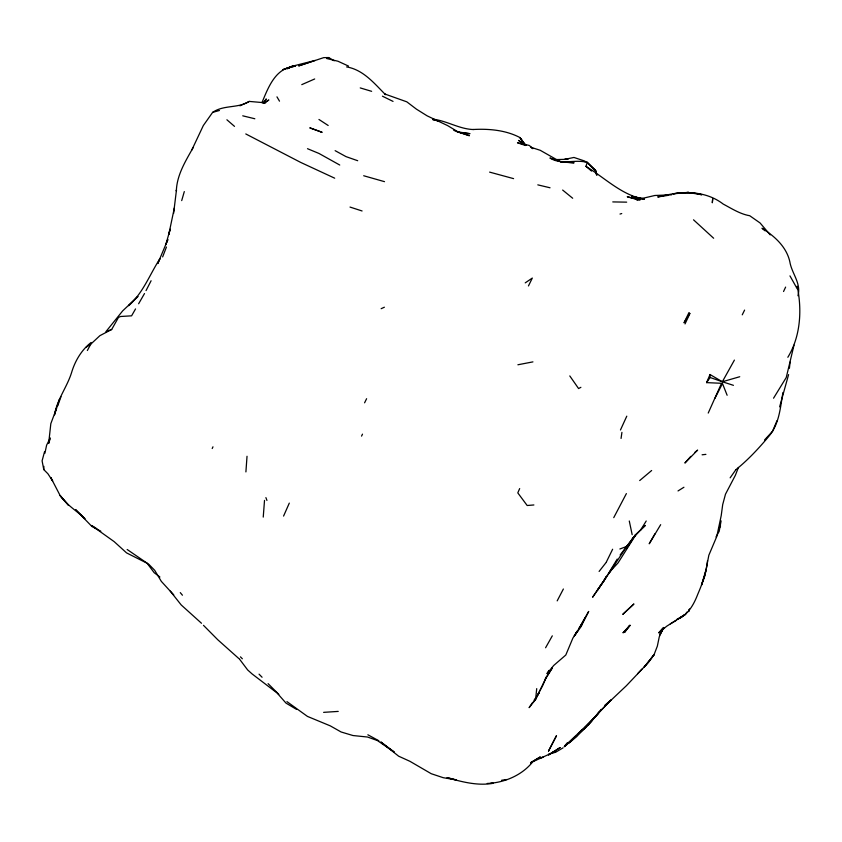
<?xml version="1.0" encoding="UTF-8"?>
<svg xmlns="http://www.w3.org/2000/svg" width="842" height="842" viewBox="0 0 842 842"><rect width="100%" height="100%" fill="white"/><g stroke="black" fill="none" stroke-linecap="round" stroke-linejoin="round"><path stroke-width="1.26" d="M797.953 295.742C801.437 283.144 791.68 273.482 789.828 261.725C786.47 246.706 774.493 236.149 762.021 228.214L764.957 230.771M100.819 531.207L91.883 526.45L75.633 509.684L84.958 518.693C76.696 510.778 66.655 505.074 60.108 495.517L68.57 505.326L60.108 495.517L50.804 477.561L52.646 481.014L47.952 473.814L43.773 469.583L43.879 466.352M245.906 471.92L247.022 456.269M263.241 517.104L264.514 500.39M532.691 702.312L529.113 707.659L535.596 699.47L536.722 688.619M789.407 368.312L790.07 362.102M716.016 536.901L719.173 531.344L721.12 520.872M173.589 213.479L176.473 189.966L176.346 191.102C176.778 175.125 185.556 161.096 193.165 147.56M621.059 438.44L621.922 432.367M707.512 560.698C706.459 572.423 702.354 583.559 697.755 594.294C693.724 604.777 687.798 615.439 676.705 619.586L685.567 614.218L686.819 612.145M174.347 207.953L168.768 234.486L170.2 229.182L165.8 244.601L167.874 239.56L157.78 263.557L160.054 258.505C149.792 274.313 143.129 293.069 128.584 305.678L137.751 296.605M782.944 392.488C780.271 407.76 779.376 423.852 768.851 436.324C758.863 448.26 748.212 459.732 736.087 469.541M44.9 453.259L46.615 445.165L50.267 437.935M794.006 345.146L786.26 377.49L773.545 398.203M779.629 406.854L788.596 374.595M44.531 451.765L42.1 460.827L43.773 469.583M181.704 200.606L184.303 191.587M705.659 570.96L701.491 585.127L704.88 575.707L708.838 555.246L716.805 536.417L721.226 515.536L722.699 504.6L725.478 494.212L735.371 475.288L738.423 467.436M59.424 399.255L54.498 414.885C57.035 399.55 66.886 387.352 71.475 372.911C74.917 361.165 81.348 350.125 91.073 342.494M50.078 439.082L48.657 443.45L50.825 423.652L56.53 408.423M689.451 609.113L688.588 611.587L689.388 609.324M591.558 171.094L585.937 166.337L587.306 162.422C574.949 158.938 561.509 165.432 549.931 158.012L561.372 161.864L574.097 162.811L560.867 162.022L540.217 150.286L530.902 147.297L532.807 148.687M57.719 405.833L60.971 396.719M162.632 256.926L166.442 247.022M733.435 385.331L722.341 381.752L710.017 374.522L706.585 382.626L721.52 383.299L708.227 413.064M776.966 420.726L772.556 431.272L764.557 439.966M261.967 102.629C267.861 88.494 274.734 69.612 291.953 66.676L283.017 69.602L291.953 66.676M191.755 150.118L203.322 125.553L212.647 112.365C223.793 104.597 238.118 108.586 249.285 101.419L265.64 102.84M519.672 488.581L517.798 492.875L527.166 505.505L533.891 504.958M283.575 516.072L289.301 503.106M685.03 323.928L689.893 313.571L688.966 312.614L684.02 322.77L689.756 313.424M212.205 448.523L212.973 446.807M620.459 429.988L626.785 416.169M783.555 291.5L785.618 287.101M580.548 625.711L588.695 611.429L580.706 627.174L574.37 635.815L577.665 630.416M361.544 436.114L362.502 434.146M626.385 493.591L613.744 517.651M364.586 402.813L366.607 398.698M528.45 285.943L532.323 278.06L525.24 282.859M606.282 562.151L612.629 549.237M742.255 314.824L744.591 310.088M146.045 290.595L151.097 280.754M714.869 398.434L722.489 383.542L727.13 395.266M557.183 600.872L563.382 589M535.596 699.47L546.616 676.568L542.522 685.904L534.07 701.491L539.143 692.671L536.996 695.881M87.358 350.504L90.715 344.22L99.872 335.684L111.681 329.475L118.448 317.466L120.49 316.497L131.594 315.834L135.53 308.93M787.838 357.292C800.658 336.326 802.121 309.856 797.185 286.206M552.31 635.836L545.584 647.761M663.286 628.206L659.275 636.805L657.339 646.161L654.013 654.781L648.572 662.307L626.416 685.693L607.366 703.691L609.187 701.828L597.715 713.806M663.685 627.448L659.528 635.068L663.822 627.869M585.295 617.586L582.264 622.859M710.017 374.522L710.111 377.5L722.341 381.752L734.403 360.092M602.062 583.517L592.6 597.231L612.787 567.676M654.992 533.733L649.214 543.795L660.675 524.671M138.625 303.762L144.508 293.542M617.218 559.067L602.988 582.527M578.98 628.258L580.948 625.027M576.865 631.753L574.37 635.815L578.265 630.016L572.897 638.068L565.792 655.034L553.794 665.401L546.963 673.642L548.942 670.442M718.752 528.913L720.542 525.997M640.604 530.081L645.298 525.44L635.51 534.723L626.901 547.868L632.563 538.459L640.583 530.113L646.214 520.998M602.883 581.885L597.399 590.316L602.114 583.517M604.251 579.78L606.303 576.612L602.788 582.727M534.133 700.165L535.565 698.029M614.639 564.982L608.934 573.286L627.5 545.3L625.396 548.089L635.51 534.723M706.585 382.626L710.111 377.5M629.574 625.353L624.511 632.458L630.069 625.332L623.112 632.71L630.069 625.332M730.14 477.835L735.761 469.847M263.504 102.871L266.304 98.956L263.209 102.998M586.811 162.159L595.715 170.61L596.925 175.252L595.599 173.084M578.822 628.753L582.348 623.964L580.601 625.89M620.133 554.994L624.69 549.026M599.104 571.434L605.945 562.709M625.49 548.016L635.784 534.859L618.06 562.888L610.387 571.181M601.199 709.385L588.832 724.509L584.369 728.267M662.738 628.111L658.676 632.858L666.675 626.248L685.567 614.218L679.915 618.133M580.759 730.867L582.653 729.214L564.424 746.296L567.424 742.854M690.756 456.385L684.883 463.037L697.629 450.102L695.018 452.165M564.424 746.296L567.676 742.697M588.442 724.078L578.233 734.224M592.726 719.405L599.346 712.037L597.715 713.774M576.591 735.961L564.361 746.77M637.626 673.674L641.878 669.148M137.877 296.552L122.69 310.856L105.881 331.706L111.681 329.475M532.712 761.873C521.893 775.44 504.126 782.818 487.223 783.47M571.992 740.139L569.224 742.907L576.77 736.497L586.148 726.467L584.369 728.119M578.443 733.687L591.758 720.857L597.862 713.795L585.074 727.477M583.527 729.004L591.758 720.857L579.875 732.624M583.485 728.877L611.05 699.944L604.861 705.27M580.843 731.687L585.295 727.667L581.527 730.877M639.688 480.561L651.645 470.51M264.756 102.924L268.84 99.987L263.199 103.303M86.21 347.178L90.715 344.22M678.021 490.939L683.925 487.255M530.565 762.757L540.132 757.011L530.565 762.757L555.846 751.211M563.109 747.812L555.709 752.211L548.479 754.285M670.348 623.859L676.326 620.365M580.885 387.32L578.58 388.551L569.792 375.932M239.917 105.829L249.285 101.419M381.142 308.688L384.384 307.214M334.263 60.803L328.685 57.551L326.559 58.487L337.958 61.234L348.504 66.065M301.773 84.642L314.687 78.969M619.87 548.995L625.701 546.826M551.836 752.706L555.246 751.496M620.007 214.057L621.733 213.542M722.341 381.752L739.739 376.732M212.647 112.365L219.425 110.491M289.606 68.076L287.206 68.707L291.869 66.329L315.129 60.445L298.678 65.908L323.738 57.635L328.685 57.551M504.526 779.966L506.347 779.524L501.537 780.292M517.893 364.775L532.933 361.881M541.017 757.684L543.258 757.305L540.701 757.674M293.353 66.465L289.858 67.013L293.626 66.602M667.811 195.418L657.728 196.965C672.021 193.723 687.325 190.082 701.67 194.965M556.246 159.58L567.466 159.296M702.091 454.796L705.901 454.375M295.521 65.939L291.869 66.329L295.479 66.023M473.036 129.51C488.865 128.615 505.884 130.11 519.998 137.593L525.366 145.519M677.757 193.397L688.788 192.365L673.095 193.849C690.335 190.85 709.069 193.134 723.225 204.08C731.677 208.574 740.202 214.11 749.738 215.731L760.084 222.972L770.23 234.897M323.623 712.353L338.221 711.406M671.59 194.828L654.844 195.481L636.594 199.764L640.225 199.828L627.237 196.754L638.068 199.828M567.971 159.391L564.582 159.391L573.949 157.454L584.916 161.106L585.106 161.885M612.766 201.912L626.669 202.154M490.77 783.228L493.233 783.292C477.625 786.06 462.037 781.871 447.049 777.703M643.93 198.68L631.637 196.418M687.051 192.492L701.365 194.481M473.288 129.531C459.206 129.036 447.028 120.859 433.209 119.227M644.046 199.249C621.628 195.049 604.84 177.883 585.937 166.337M631.721 196.365L644.183 199.122M537.806 184.861L550.037 187.777M384.51 181.661L363.681 175.746M242.738 115.817L254.831 118.764M432.851 119.596L438.892 121.09L432.641 119.469M447.439 777.64L456.259 779.892L443.197 777.692L431.241 773.714L409.917 761.305L398.624 756.179L380.837 741.981L394.035 751.832M489.612 172.115L513.588 178.63M360.239 87.915L371.627 91.325M350.019 207.069L362.081 210.974M346.578 66.897C363.365 69.781 374.164 83.326 385.52 94.672L384.615 93.936L406.802 101.829L416.422 109.144L427.105 115.828L447.618 125.605L458.122 131.931L469.226 135.657L458.122 131.931L469.994 133.678L458.437 132.331L453.733 130.299M524.829 145.308L517.472 142.761L529.176 145.413L532.923 148.392M357.703 160.717L346.02 156.633L335.137 150.665M307.498 148.697L318.971 153.455L339.747 165.032M334.695 178.188L300.668 162.401L245.78 133.941M382.426 96.177L393.046 101.398M367.859 734.771L378.837 740.749M296.594 709.427L286.017 703.123L277.06 692.966L252.095 673.937L247.653 669.948L239.57 659.202M96.735 528.639L91.536 525.482L114.154 541.627L126.574 552.899L147.139 563.266L154.202 572.728L159.917 577.012M526.313 145.213L518.619 140.414L523.861 144.287M393.961 751.895L377.395 740.55L367.575 737.034L352.956 735.529L341.136 731.993L330.285 725.867L307.446 716.405L286.933 701.607M127.163 549.5L148.95 564.435L154.686 570.297L161.317 581.369L170.4 591.316L181.209 604.956L201.501 623.269M318.95 119.459L328.18 125.49M562.645 190.05L572.686 198.249M226.908 119.785L234.508 126.374M239.128 658.812L217.783 639.762L203.469 625.332M693.524 219.815L713.648 238.244M525.713 145.182L519.988 137.625L524.419 144.15M278.807 694.397L268.093 683.63M586.821 162.138L595.989 171.515M587.306 162.422L595.715 170.61M240.444 656.855L242.359 658.791M259.052 674.158L262.072 677.242M170.263 591.095L173.768 594.873M180.272 592.621L182.43 595.21M797.258 288.89L789.964 275.881M276.965 96.851L279.502 101.166M265.893 497.611L266.935 500.432M629.279 520.998L632.163 534.649M712.732 198.533L712.321 202.627L712.732 198.533M556.478 735.719L548.521 751.022L556.478 735.719M546.974 676.358L545.342 678.989L552.226 668.053L546.974 676.358M654.013 654.781L644.204 667.064L654.013 654.781M633.794 604.082L622.922 614.218L633.794 604.082M560.056 747.622L548.647 754.864L560.056 747.622M321.181 131.952L309.793 127.837L322.149 132.341L321.181 131.952"/></g></svg>
